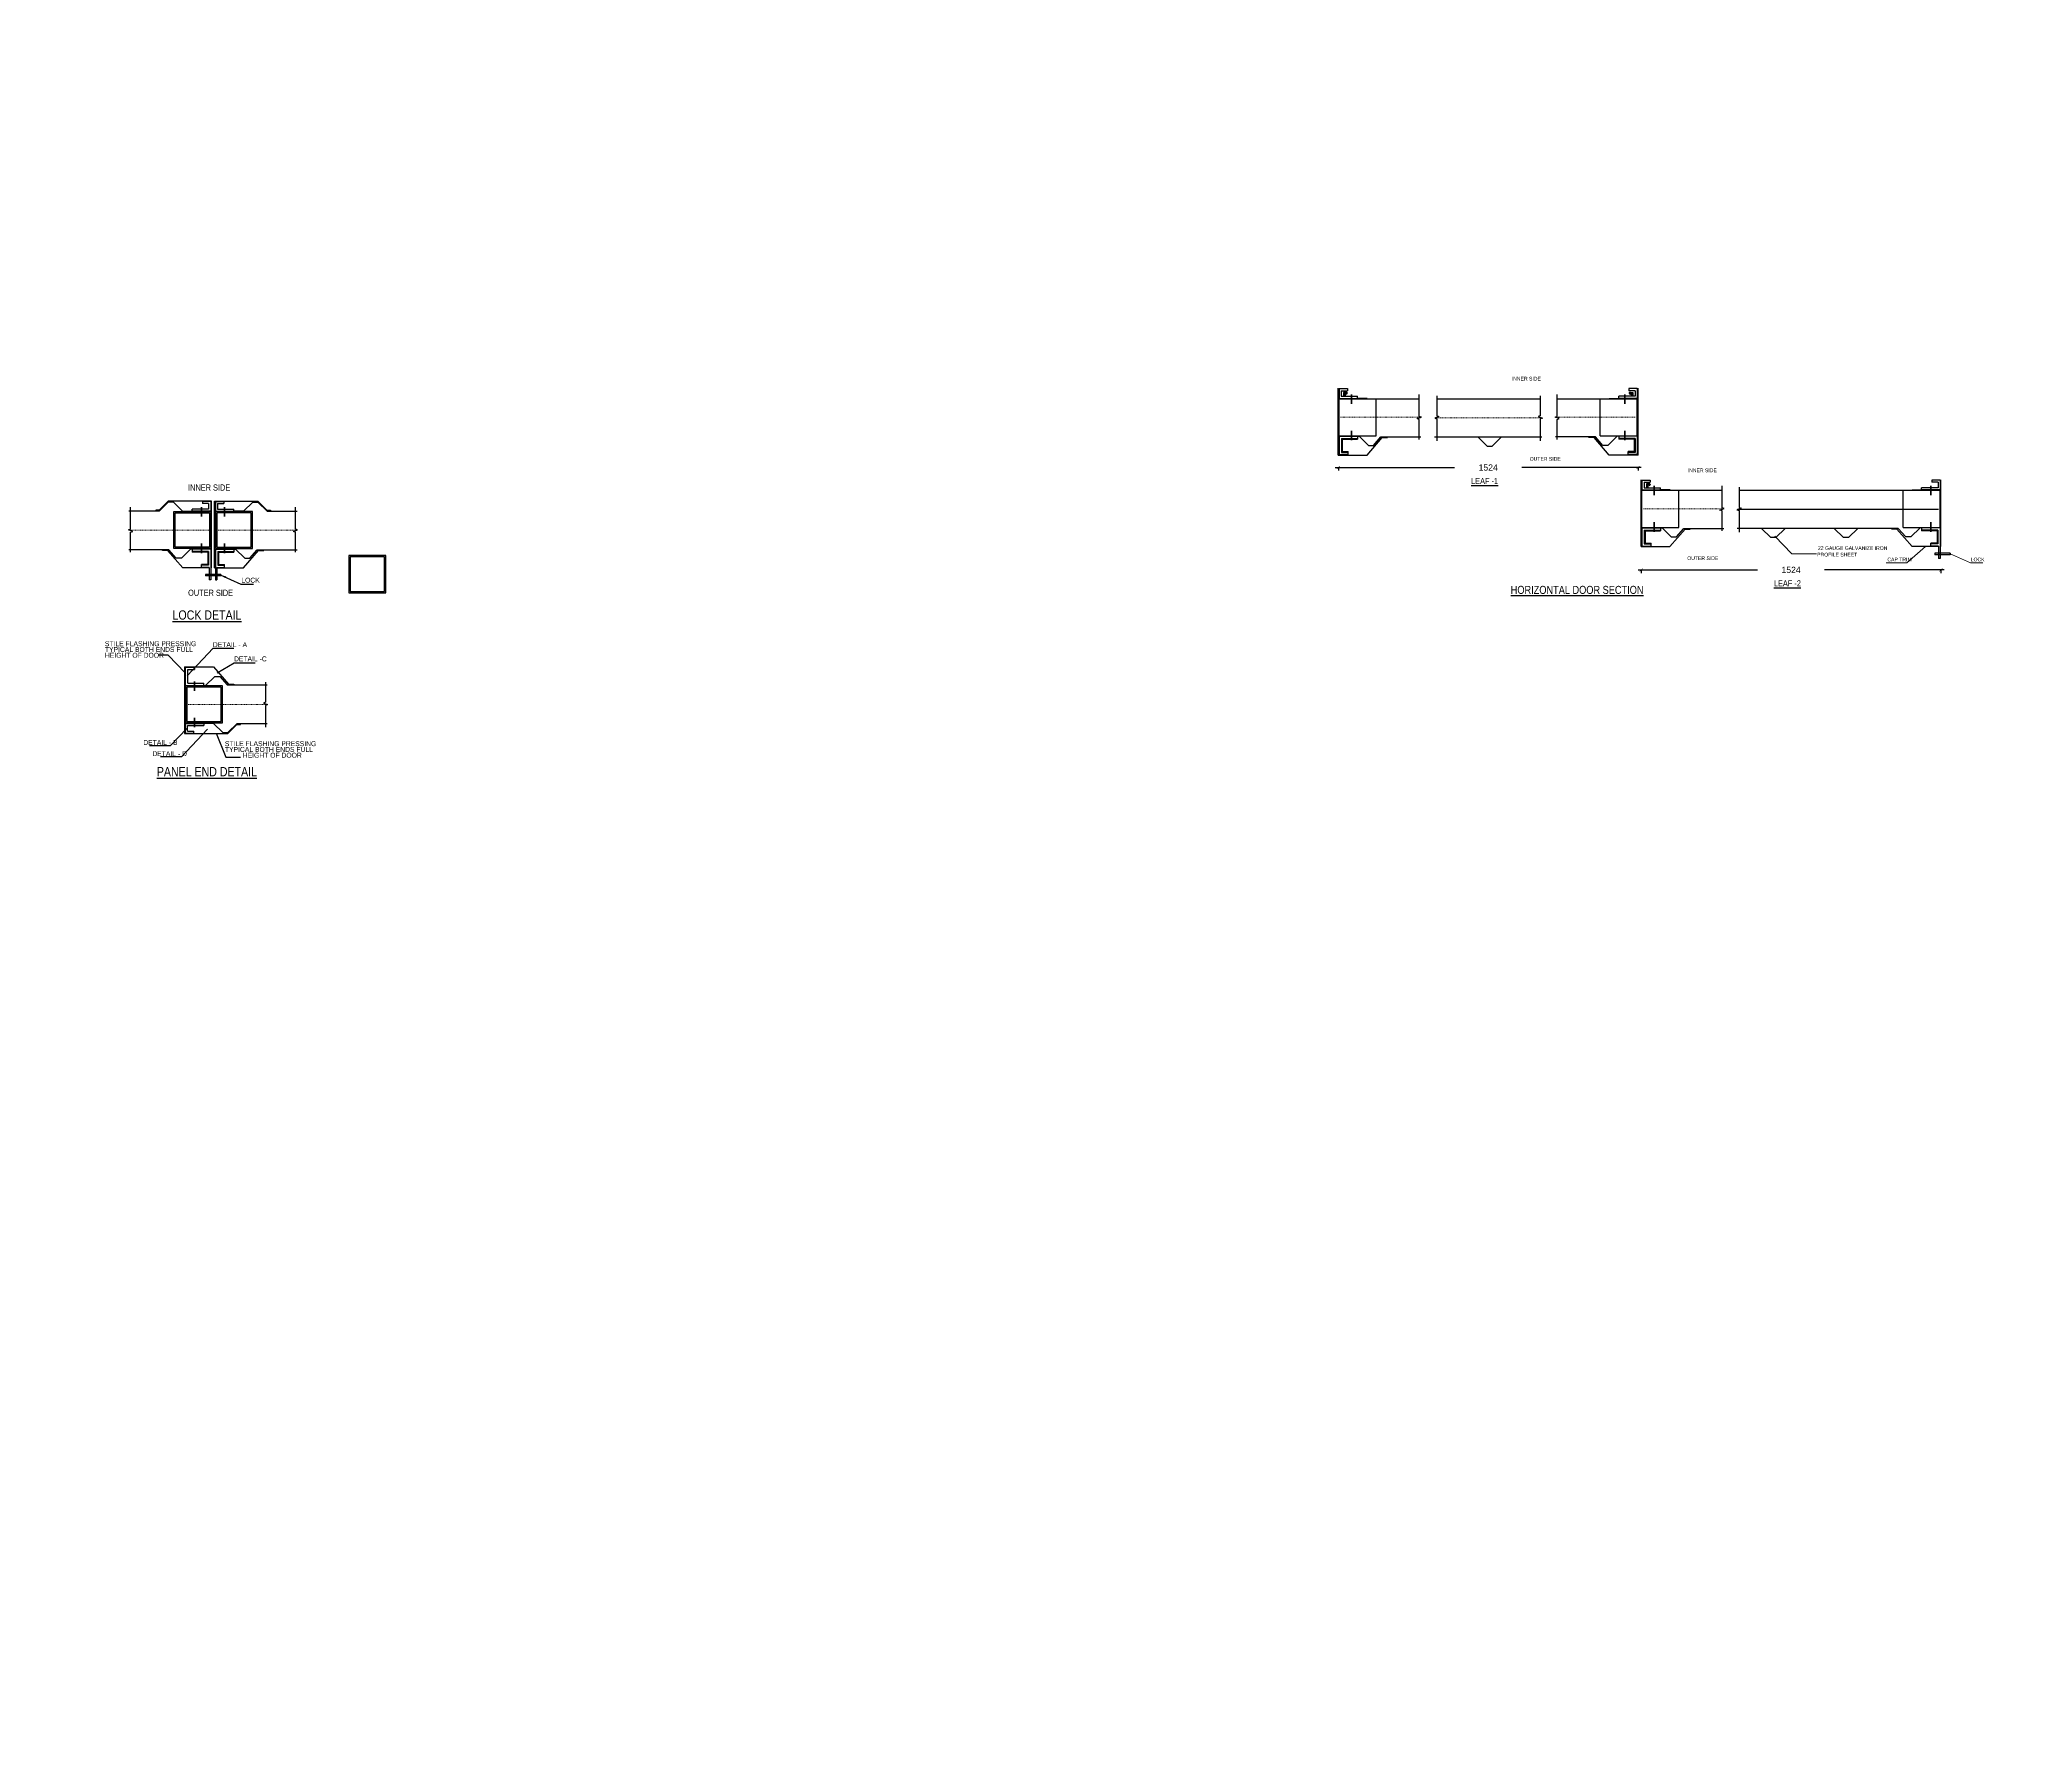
# Model space of a CAD drawing. Header units: millimetres. Extents: x 0 to 2669304, y -3314102 to 0.
# Drawn here: x 2423285.5 to 2423605.8, y -3104095.5 to -3103818.2 of the extents above; entities that cross this region are included whole.
import ezdxf
from ezdxf import colors
from ezdxf.entities.mleader import LeaderData, LeaderLine
from ezdxf.math import Vec2, Vec3

# ---------------------------------------------------------------- set-up
doc = ezdxf.new("R2010")
doc.units = ezdxf.units.MM
doc.header["$LTSCALE"] = 0.4
doc.header["$MEASUREMENT"] = 0
doc.header["$PDMODE"] = 34
doc.linetypes.add('ACAD_ISO03W100', pattern=[30, 12, -18])
for name, color, linetype in [('DIMENSION', 7, 'Continuous'), ('DOOR SHEET', 94, 'Continuous'), ('TAXT', 7, 'Continuous')]:
    doc.layers.add(name, color=color, linetype=linetype)
for name, color, linetype, lineweight in [('Layer1', 1, 'Continuous', 5), ('Layer5', 52, 'Continuous', 30), ('Layer6', 140, 'Continuous', 30), ('Text Small', 7, 'Continuous', 0)]:
    doc.layers.add(name, color=color, linetype=linetype, lineweight=lineweight)
doc.styles.add('LIGHT', font='arial.ttf')
doc.styles.get("Standard").update_dxf_attribs({"font": 'ARIALN.TTF'})
doc.styles.add('y', font='', dxfattribs={"height": 880})
doc.styles.get('y').set_extended_font_data('VNI-Helve-Condense')
doc.dimstyles.get("Standard").update_dxf_attribs({"dimtxt": 0.18, "dimasz": 500, "dimexe": 250, "dimexo": 250, "dimgap": 100, "dimtad": 1, "dimdec": 0, "dimzin": 0, "dimdsep": 46, "dimtxsty": 'y', "dimcen": 0.09, "dimadec": 0, "dimazin": 0, "dimtfac": 1, "dimtdec": 0, "dimtofl": 0, "dimtmove": 0, "dimatfit": 3, "dimfxl": 0, "dimtolj": 1, "dimtzin": 0, "dimarcsym": 0})
doc.dimstyles.new('STANDARD$0', dxfattribs={"dimscale": 0, "dimtxt": 9, "dimasz": 5, "dimexe": 3, "dimexo": 4, "dimgap": 4, "dimtad": 1, "dimdec": 3, "dimzin": 3, "dimdsep": 46, "dimlunit": 4, "dimtxsty": 'LIGHT', "dimblk1": 'ARCHTICK', "dimblk2": 'ARCHTICK', "dimsah": 1, "dimcen": 4, "dimdle": 2, "dimadec": 0, "dimazin": 0, "dimtfac": 0.66, "dimtdec": 3, "dimtofl": 0, "dimtmove": 1, "dimatfit": 3, "dimldrblk": 'ARCHTICK', "dimfxl": 0, "dimfrac": 1, "dimtolj": 1, "dimtzin": 13, "dimarcsym": 0})
doc.dimstyles.new('Standard-225', dxfattribs={"dimtxt": 300, "dimasz": 200, "dimexe": 125, "dimexo": 350, "dimgap": 150, "dimtad": 1, "dimdec": 0, "dimzin": 0, "dimdsep": 46, "dimtxsty": 'Standard', "dimcen": 0.09, "dimclrd": 256, "dimclrt": 256, "dimadec": 0, "dimazin": 0, "dimtfac": 1, "dimtdec": 0, "dimtmove": 1, "dimatfit": 3, "dimfxl": 0, "dimtolj": 1, "dimtzin": 0, "dimlwd": 9, "dimlwe": 9, "dimarcsym": 0})

# ---------------------------------------------------------------- blocks, each defined once
blk = doc.blocks.new('_ArchTick')
at = {"color": 0, "linetype": 'ByBlock', "const_width": 0.15}
blk.add_lwpolyline([(-0.5, -0.5), (0.5, 0.5)], dxfattribs=at)
blk = doc.blocks.new('*D929')
at = {"layer": 'Defpoints', "color": 0, "ltscale": 3}
for p in [(2423495.96, -3103884.53), (2423544.52, -3103884.54), (2423495.96, -3103887.54)]:
    blk.add_point(p, dxfattribs=at)
at = {"layer": 'DIMENSION', "color": 0, "lineweight": -2, "ltscale": 3}
for p, q in [((2423495.46, -3103887.54), (2423514.8, -3103887.54)), ((2423495.96, -3103887.53), (2423495.96, -3103888.04)), ((2423545.02, -3103887.54), (2423525.68, -3103887.54)), ((2423544.52, -3103887.54), (2423544.52, -3103888.04))]:
    blk.add_line(p, q, dxfattribs=at)
at = {"layer": 'DIMENSION', "color": 0, "lineweight": -2, "ltscale": 3, "xscale": 0.5, "yscale": 0.5, "zscale": 0.5, "rotation": 180}
blk.add_blockref('_ArchTick', (2423495.96, -3103887.54), dxfattribs=at)
at = {"layer": 'DIMENSION', "color": 0, "lineweight": -2, "ltscale": 3, "xscale": 0.5, "yscale": 0.5, "zscale": 0.5}
blk.add_blockref('_ArchTick', (2423544.52, -3103887.54), dxfattribs=at)
at = {"layer": 'DIMENSION', "color": 0, "ltscale": 3, "insert": (2423520.24, -3103887.54), "char_height": 1, "attachment_point": 5, "style": 'LIGHT'}
blk.add_mtext('\\A1;1524', dxfattribs=at)
blk = doc.blocks.new('*D930')
at = {"layer": 'Defpoints', "color": 0, "ltscale": 3}
for p in [(2423545.02, -3103901.11), (2423593.59, -3103901.12), (2423545.02, -3103904.12)]:
    blk.add_point(p, dxfattribs=at)
at = {"layer": 'DIMENSION', "color": 0, "lineweight": -2, "ltscale": 3}
for p, q in [((2423544.52, -3103904.12), (2423563.86, -3103904.12)), ((2423545.02, -3103904.11), (2423545.02, -3103904.62)), ((2423594.09, -3103904.12), (2423574.75, -3103904.12)), ((2423593.59, -3103904.12), (2423593.59, -3103904.62))]:
    blk.add_line(p, q, dxfattribs=at)
at = {"layer": 'DIMENSION', "color": 0, "lineweight": -2, "ltscale": 3, "xscale": 0.5, "yscale": 0.5, "zscale": 0.5, "rotation": 180}
blk.add_blockref('_ArchTick', (2423545.02, -3103904.12), dxfattribs=at)
at = {"layer": 'DIMENSION', "color": 0, "lineweight": -2, "ltscale": 3, "xscale": 0.5, "yscale": 0.5, "zscale": 0.5}
blk.add_blockref('_ArchTick', (2423593.59, -3103904.12), dxfattribs=at)
at = {"layer": 'DIMENSION', "color": 0, "ltscale": 3, "insert": (2423569.31, -3103904.12), "char_height": 1, "attachment_point": 5, "style": 'LIGHT'}
blk.add_mtext('\\A1;1524', dxfattribs=at)

msp = doc.modelspace()

# ---------------------------------------------------------------- hatches: boundary and pattern name
at = {"ltscale": 3}
for points in [[(2423496.8058, -3103875.3623), (2423497.2345, -3103875.3623), (2423497.2345, -3103875.3172), (2423497.2619, -3103875.3172, -0.41421356), (2423497.3869, -3103875.4422), (2423497.3869, -3103875.5, -0.41421356), (2423497.2619, -3103875.625), (2423497.2345, -3103875.625), (2423497.2345, -3103875.5799), (2423497.0558, -3103875.5799), (2423497.0558, -3103875.9981), (2423496.8058, -3103875.9981)], [(2423543.6735, -3103875.3623), (2423543.2447, -3103875.3623), (2423543.2447, -3103875.3172), (2423543.2174, -3103875.3172, 0.41421356), (2423543.0924, -3103875.4422), (2423543.0924, -3103875.5, 0.41421356), (2423543.2174, -3103875.625), (2423543.2447, -3103875.625), (2423543.2447, -3103875.5799), (2423543.4235, -3103875.5799), (2423543.4235, -3103875.9981), (2423543.6735, -3103875.9981)], [(2423545.873, -3103890.1831), (2423546.3017, -3103890.1831), (2423546.3017, -3103890.1379), (2423546.3291, -3103890.1379, -0.41421356), (2423546.4541, -3103890.2629), (2423546.4541, -3103890.3208, -0.41421356), (2423546.3291, -3103890.4458), (2423546.3017, -3103890.4458), (2423546.3017, -3103890.4006), (2423546.123, -3103890.4006), (2423546.123, -3103890.8188), (2423545.873, -3103890.8188)]]:
    msp.add_hatch(color=256, dxfattribs=at).paths.add_polyline_path(points)

# ---------------------------------------------------------------- linework, layer by layer
for p, q in [((2423496.8058, -3103875.3623), (2423496.8058, -3103875.9981)), ((2423497.2345, -3103875.3623), (2423496.8058, -3103875.3623)), ((2423497.0558, -3103875.5799), (2423497.0558, -3103875.9981)), ((2423497.2345, -3103875.5799), (2423497.0558, -3103875.5799)), ((2423497.2345, -3103875.3172), (2423497.2345, -3103875.3623)), ((2423497.2619, -3103875.3172), (2423497.2345, -3103875.3172)), ((2423497.2345, -3103875.5799), (2423497.2345, -3103875.625)), ((2423497.2619, -3103875.625), (2423497.2345, -3103875.625)), ((2423497.3869, -3103875.4422), (2423497.3869, -3103875.5)), ((2423543.0924, -3103875.4422), (2423543.0924, -3103875.5)), ((2423543.2174, -3103875.3172), (2423543.2447, -3103875.3172)), ((2423543.2174, -3103875.625), (2423543.2447, -3103875.625)), ((2423543.2447, -3103875.3172), (2423543.2447, -3103875.3623)), ((2423543.2447, -3103875.3623), (2423543.6735, -3103875.3623)), ((2423543.2447, -3103875.5799), (2423543.4235, -3103875.5799)), ((2423543.2447, -3103875.5799), (2423543.2447, -3103875.625)), ((2423543.4235, -3103875.5799), (2423543.4235, -3103875.9981)), ((2423543.6735, -3103875.3623), (2423543.6735, -3103875.9981)), ((2423496.5789, -3103882.9612), (2423499.0811, -3103882.9612)), ((2423496.5789, -3103882.9612), (2423496.5789, -3103884.9481)), ((2423499.0811, -3103882.8362), (2423499.0811, -3103882.9612)), ((2423541.3982, -3103882.8362), (2423541.3982, -3103882.9612)), ((2423543.9004, -3103882.9612), (2423541.3982, -3103882.9612)), ((2423543.9004, -3103882.9612), (2423543.9004, -3103884.9481)), ((2423496.5789, -3103884.9481), (2423497.5723, -3103884.9481)), ((2423497.5723, -3103885.0731), (2423497.5723, -3103884.9481)), ((2423543.9004, -3103884.9481), (2423542.907, -3103884.9481)), ((2423542.907, -3103885.0731), (2423542.907, -3103884.9481)), ((2423545.873, -3103890.1831), (2423545.873, -3103890.8188)), ((2423546.3017, -3103890.1831), (2423545.873, -3103890.1831)), ((2423546.123, -3103890.4006), (2423546.123, -3103890.8188)), ((2423546.3017, -3103890.4006), (2423546.123, -3103890.4006)), ((2423546.3017, -3103890.1379), (2423546.3017, -3103890.1831)), ((2423546.3291, -3103890.1379), (2423546.3017, -3103890.1379)), ((2423546.3017, -3103890.4006), (2423546.3017, -3103890.4458)), ((2423546.4541, -3103890.2629), (2423546.4541, -3103890.3208)), ((2423546.3291, -3103890.4458), (2423546.3017, -3103890.4458)), ((2423545.646, -3103897.7819), (2423548.1482, -3103897.7819)), ((2423545.646, -3103897.7819), (2423545.646, -3103899.7688)), ((2423545.646, -3103899.7688), (2423546.6395, -3103899.7688)), ((2423546.6395, -3103899.8938), (2423546.6395, -3103899.7688)), ((2423548.1482, -3103897.6569), (2423548.1482, -3103897.7819)), ((2423590.4654, -3103897.6569), (2423590.4654, -3103897.7819)), ((2423592.9676, -3103897.7819), (2423590.4654, -3103897.7819)), ((2423592.9676, -3103899.7688), (2423591.9741, -3103899.7688)), ((2423591.9741, -3103899.8938), (2423591.9741, -3103899.7688)), ((2423592.9676, -3103897.7819), (2423592.9676, -3103899.7688)), ((2423310.2776, -3103901.1074), (2423310.2776, -3103901.2324)), ((2423312.7798, -3103901.2324), (2423310.2776, -3103901.2324)), ((2423312.7798, -3103901.2324), (2423312.7798, -3103903.2193)), ((2423314.5254, -3103901.2324), (2423317.0276, -3103901.2324)), ((2423314.5254, -3103901.2324), (2423314.5254, -3103903.2193)), ((2423317.0276, -3103901.1074), (2423317.0276, -3103901.2324)), ((2423595.086, -3103901.4009), (2423592.5947, -3103901.4009)), ((2423592.5947, -3103901.4009), (2423592.5947, -3103901.6509)), ((2423595.086, -3103901.6509), (2423592.5947, -3103901.6509)), ((2423593.2154, -3103900.2666), (2423593.2154, -3103902.2852)), ((2423593.4654, -3103902.2852), (2423593.2154, -3103902.2852)), ((2423593.4654, -3103900.2666), (2423593.4654, -3103902.2852)), ((2423593.5904, -3103900.3291), (2423593.4654, -3103900.3291)), ((2423595.086, -3103901.4009), (2423595.086, -3103901.6509)), ((2423312.7798, -3103903.2193), (2423311.7864, -3103903.2193)), ((2423311.7864, -3103903.3443), (2423311.7864, -3103903.2193)), ((2423314.8982, -3103904.8514), (2423312.407, -3103904.8514)), ((2423312.407, -3103904.8514), (2423312.407, -3103905.1014)), ((2423314.8982, -3103905.1014), (2423312.407, -3103905.1014)), ((2423313.0276, -3103903.7171), (2423313.0276, -3103905.7357)), ((2423313.2776, -3103905.7357), (2423313.0276, -3103905.7357)), ((2423313.2776, -3103903.7171), (2423313.2776, -3103905.7357)), ((2423313.4026, -3103903.7796), (2423313.2776, -3103903.7796)), ((2423313.9026, -3103903.7796), (2423314.0276, -3103903.7796)), ((2423314.0276, -3103903.7171), (2423314.0276, -3103905.7357)), ((2423314.0276, -3103905.7357), (2423314.2776, -3103905.7357)), ((2423314.2776, -3103903.7171), (2423314.2776, -3103905.7357)), ((2423314.5254, -3103903.2193), (2423315.5189, -3103903.2193)), ((2423314.8982, -3103904.8514), (2423314.8982, -3103905.1014)), ((2423315.5189, -3103903.3443), (2423315.5189, -3103903.2193))]:
    msp.add_line(p, q, dxfattribs=at)
at = {"lineweight": 40, "ltscale": 3}
for p, q in [((2423498.0811, -3103875.6938), (2423498.0811, -3103877.2133)), ((2423542.3982, -3103875.6938), (2423542.3982, -3103877.2133)), ((2423498.0811, -3103883.108), (2423498.0811, -3103881.5885)), ((2423542.3982, -3103883.108), (2423542.3982, -3103881.5885)), ((2423547.1482, -3103890.5145), (2423547.1482, -3103892.0341)), ((2423591.9654, -3103890.5145), (2423591.9654, -3103892.0341)), ((2423311.7776, -3103893.965), (2423311.7776, -3103895.4845)), ((2423315.5276, -3103893.965), (2423315.5276, -3103895.4845)), ((2423547.1482, -3103897.9288), (2423547.1482, -3103896.4092)), ((2423591.9654, -3103897.9288), (2423591.9654, -3103896.4092)), ((2423311.7776, -3103901.3792), (2423311.7776, -3103899.8597)), ((2423315.5276, -3103901.3792), (2423315.5276, -3103899.8597)), ((2423310.6701, -3103922.1998), (2423310.6701, -3103923.7193)), ((2423310.6701, -3103929.614), (2423310.6701, -3103928.0945))]:
    msp.add_line(p, q, dxfattribs=at)
at = {"linetype": 'ACAD_ISO03W100', "lineweight": 0, "ltscale": 0.005}
for p, q in [((2423496.3311, -3103879.4009), (2423509.316, -3103879.4009)), ((2423511.6594, -3103879.5038), (2423528.9211, -3103879.5038)), ((2423531.1633, -3103879.4009), (2423544.1482, -3103879.4009)), ((2423545.3982, -3103894.2216), (2423558.3831, -3103894.2216))]:
    msp.add_line(p, q, dxfattribs=at)
at = {"linetype": 'ACAD_ISO03W100', "lineweight": 0, "ltscale": 0.008}
for p, q in [((2423300.0427, -3103897.6721), (2423313.0276, -3103897.6721)), ((2423314.2776, -3103897.6721), (2423327.2625, -3103897.6721)), ((2423309.4201, -3103925.9069), (2423322.4051, -3103925.9069))]:
    msp.add_line(p, q, dxfattribs=at)
at = {"ltscale": 3}
for centre, start, end in [((2423497.2619, -3103875.4422), 0, 90), ((2423497.2619, -3103875.5), 270, 0), ((2423543.2174, -3103875.4422), 90, 180), ((2423543.2174, -3103875.5), 180, 270), ((2423546.3291, -3103890.2629), 0, 90), ((2423546.3291, -3103890.3208), 270, 0)]:
    msp.add_arc(centre, 0.125, start, end, dxfattribs=at)
at = {"layer": 'DOOR SHEET', "ltscale": 3}
for p, q in [((2423495.9561, -3103885.5084), (2423495.9561, -3103874.6877)), ((2423500.6458, -3103876.3384), (2423499.0811, -3103876.3384)), ((2423539.8335, -3103876.3384), (2423541.3982, -3103876.3384)), ((2423544.5232, -3103885.5084), (2423544.5232, -3103874.6877)), ((2423499.0811, -3103882.4634), (2423499.3481, -3103882.4634)), ((2423500.8361, -3103883.9434), (2423499.3481, -3103882.4634)), ((2423500.8361, -3103883.9434), (2423501.6584, -3103883.9434)), ((2423501.6584, -3103883.9434), (2423502.862, -3103882.5663)), ((2423502.862, -3103882.5663), (2423509.3463, -3103882.5663)), ((2423511.5278, -3103882.5663), (2423528.9514, -3103882.5663)), ((2423520.0653, -3103884.0463), (2423518.5773, -3103882.5663)), ((2423520.8875, -3103884.0463), (2423522.3755, -3103882.5663)), ((2423537.6173, -3103882.5663), (2423531.1329, -3103882.5663)), ((2423538.8209, -3103883.9434), (2423537.6173, -3103882.5663)), ((2423539.6432, -3103883.9434), (2423538.8209, -3103883.9434)), ((2423539.6432, -3103883.9434), (2423541.1311, -3103882.4634)), ((2423541.3982, -3103882.4634), (2423541.1311, -3103882.4634)), ((2423520.0653, -3103884.0463), (2423520.8875, -3103884.0463)), ((2423545.0232, -3103900.3291), (2423545.0232, -3103889.5084)), ((2423593.5904, -3103900.3291), (2423593.5904, -3103889.5084)), ((2423306.4026, -3103893.1297), (2423304.9146, -3103894.6096)), ((2423307.2249, -3103893.1297), (2423306.4026, -3103893.1297)), ((2423307.2249, -3103893.1297), (2423308.7129, -3103894.6096)), ((2423313.4026, -3103903.7796), (2423313.4026, -3103892.9589)), ((2423313.9026, -3103903.7796), (2423313.9026, -3103892.9589)), ((2423320.0803, -3103893.1297), (2423318.5924, -3103894.6096)), ((2423320.0803, -3103893.1297), (2423320.9026, -3103893.1297)), ((2423320.9026, -3103893.1297), (2423322.3906, -3103894.6096)), ((2423549.713, -3103891.1591), (2423548.1482, -3103891.1591)), ((2423588.9006, -3103891.1591), (2423590.4654, -3103891.1591)), ((2423304.9146, -3103894.6096), (2423300.0123, -3103894.6096)), ((2423308.7129, -3103894.6096), (2423310.2776, -3103894.6096)), ((2423318.5924, -3103894.6096), (2423317.0276, -3103894.6096)), ((2423322.3906, -3103894.6096), (2423327.2929, -3103894.6096)), ((2423593.2154, -3103894.3246), (2423560.6253, -3103894.3246)), ((2423548.1482, -3103897.2841), (2423548.4153, -3103897.2841)), ((2423549.9033, -3103898.7641), (2423548.4153, -3103897.2841)), ((2423549.9033, -3103898.7641), (2423550.7255, -3103898.7641)), ((2423550.7255, -3103898.7641), (2423551.9291, -3103897.3871)), ((2423551.9291, -3103897.3871), (2423558.4135, -3103897.3871)), ((2423586.6844, -3103897.3871), (2423560.595, -3103897.3871)), ((2423566.0181, -3103898.867), (2423564.5302, -3103897.3871)), ((2423566.8404, -3103898.867), (2423566.0181, -3103898.867)), ((2423566.8404, -3103898.867), (2423568.3284, -3103897.3871)), ((2423577.7895, -3103898.867), (2423576.3015, -3103897.3871)), ((2423578.6117, -3103898.867), (2423577.7895, -3103898.867)), ((2423578.6117, -3103898.867), (2423580.0997, -3103897.3871)), ((2423587.888, -3103898.7641), (2423586.6844, -3103897.3871)), ((2423588.7103, -3103898.7641), (2423587.888, -3103898.7641)), ((2423588.7103, -3103898.7641), (2423590.1983, -3103897.2841)), ((2423590.4654, -3103897.2841), (2423590.1983, -3103897.2841)), ((2423306.4967, -3103900.8375), (2423300.0123, -3103900.8375)), ((2423307.7003, -3103902.2146), (2423306.4967, -3103900.8375)), ((2423308.5226, -3103902.2146), (2423307.7003, -3103902.2146)), ((2423308.5226, -3103902.2146), (2423310.0105, -3103900.7346)), ((2423310.2776, -3103900.7346), (2423310.0105, -3103900.7346)), ((2423317.0276, -3103900.7346), (2423317.2947, -3103900.7346)), ((2423318.7827, -3103902.2146), (2423317.2947, -3103900.7346)), ((2423318.7827, -3103902.2146), (2423319.6049, -3103902.2146)), ((2423319.6049, -3103902.2146), (2423320.8085, -3103900.8375)), ((2423320.8085, -3103900.8375), (2423327.2929, -3103900.8375)), ((2423309.0451, -3103919.7994), (2423309.0451, -3103930.6202)), ((2423313.9252, -3103921.3645), (2423312.4372, -3103922.8444)), ((2423313.9252, -3103921.3645), (2423314.7475, -3103921.3645)), ((2423314.7475, -3103921.3645), (2423315.9511, -3103922.7415)), ((2423312.1701, -3103922.8444), (2423312.4372, -3103922.8444)), ((2423315.9511, -3103922.7415), (2423322.4354, -3103922.7415)), ((2423313.7349, -3103928.9694), (2423312.1701, -3103928.9694)), ((2423315.2229, -3103930.4494), (2423313.7349, -3103928.9694)), ((2423315.2229, -3103930.4494), (2423316.0451, -3103930.4494)), ((2423316.0451, -3103930.4494), (2423317.5331, -3103928.9694)), ((2423317.5331, -3103928.9694), (2423322.4354, -3103928.9694))]:
    msp.add_line(p, q, dxfattribs=at)
at = {"layer": 'Layer1', "lineweight": 30, "ltscale": 3}
for p, q in [((2423496.0811, -3103882.4009), (2423496.0811, -3103876.4009)), ((2423496.0811, -3103876.4009), (2423502.0811, -3103876.4009)), ((2423502.0811, -3103882.4009), (2423502.0811, -3103876.4009)), ((2423502.0811, -3103876.4009), (2423509.065, -3103876.4009)), ((2423511.9104, -3103876.4009), (2423528.6701, -3103876.4009)), ((2423531.4143, -3103876.4009), (2423538.3982, -3103876.4009)), ((2423538.3982, -3103882.4009), (2423538.3982, -3103876.4009)), ((2423538.3982, -3103876.4009), (2423544.3982, -3103876.4009)), ((2423544.3982, -3103882.4009), (2423544.3982, -3103876.4009)), ((2423544.3982, -3103882.4009), (2423544.3982, -3103876.4009)), ((2423496.0811, -3103882.4009), (2423502.0811, -3103882.4009)), ((2423538.3982, -3103882.4009), (2423544.3982, -3103882.4009)), ((2423545.1482, -3103897.2216), (2423545.1482, -3103891.2216)), ((2423545.1482, -3103891.2216), (2423551.1482, -3103891.2216)), ((2423551.1482, -3103897.2216), (2423551.1482, -3103891.2216)), ((2423551.1482, -3103891.2216), (2423558.1321, -3103891.2216)), ((2423560.8763, -3103891.2216), (2423587.4654, -3103891.2216)), ((2423587.4654, -3103897.2216), (2423587.4654, -3103891.2216)), ((2423587.4654, -3103891.2216), (2423593.4654, -3103891.2216)), ((2423593.4654, -3103897.2216), (2423593.4654, -3103891.2216)), ((2423593.4654, -3103897.2216), (2423593.4654, -3103891.2216)), ((2423545.1482, -3103897.2216), (2423551.1482, -3103897.2216)), ((2423587.4654, -3103897.2216), (2423593.4654, -3103897.2216)), ((2423309.1701, -3103922.9069), (2423309.1701, -3103928.9069))]:
    msp.add_line(p, q, dxfattribs=at)
for points in [[(2423307.2776, -3103894.6721), (2423313.2776, -3103894.6721), (2423313.2776, -3103900.6721), (2423307.2776, -3103900.6721)], [(2423307.4937, -3103894.8882), (2423313.0615, -3103894.8882), (2423313.0615, -3103900.456), (2423307.4937, -3103900.456)], [(2423320.0276, -3103894.6721), (2423314.0276, -3103894.6721), (2423314.0276, -3103900.6721), (2423320.0276, -3103900.6721)], [(2423319.8115, -3103894.8882), (2423314.2437, -3103894.8882), (2423314.2437, -3103900.456), (2423319.8115, -3103900.456)], [(2423341.6559, -3103901.8057), (2423335.6559, -3103901.8057), (2423335.6559, -3103907.8057), (2423341.6559, -3103907.8057)], [(2423341.4398, -3103902.0218), (2423335.872, -3103902.0218), (2423335.872, -3103907.5896), (2423341.4398, -3103907.5896)], [(2423315.1701, -3103922.9069), (2423309.1701, -3103922.9069), (2423309.1701, -3103928.9069), (2423315.1701, -3103928.9069)], [(2423314.9541, -3103923.123), (2423309.3862, -3103923.123), (2423309.3862, -3103928.6908), (2423314.9541, -3103928.6908)]]:
    msp.add_lwpolyline(points, close=True, dxfattribs=at)
at = {"layer": 'Layer5', "ltscale": 3}
for p, q in [((2423496.0811, -3103874.7502), (2423497.4332, -3103874.7502)), ((2423496.0811, -3103874.7502), (2423496.0811, -3103876.3384)), ((2423496.0811, -3103876.3384), (2423499.0811, -3103876.3384)), ((2423496.4214, -3103875.0905), (2423497.4332, -3103875.0905)), ((2423496.4214, -3103875.0905), (2423496.4214, -3103875.9981)), ((2423496.4214, -3103875.9981), (2423499.0811, -3103875.9981)), ((2423497.4332, -3103874.7502), (2423497.4332, -3103875.0905)), ((2423499.0811, -3103876.3384), (2423499.0811, -3103875.9981)), ((2423544.0579, -3103875.9981), (2423541.3982, -3103875.9981)), ((2423541.3982, -3103876.3384), (2423541.3982, -3103875.9981)), ((2423544.3982, -3103876.3384), (2423541.3982, -3103876.3384)), ((2423544.3982, -3103874.7502), (2423543.0461, -3103874.7502)), ((2423543.0461, -3103874.7502), (2423543.0461, -3103875.0905)), ((2423544.0579, -3103875.0905), (2423543.0461, -3103875.0905)), ((2423544.0579, -3103875.0905), (2423544.0579, -3103875.9981)), ((2423544.3982, -3103874.7502), (2423544.3982, -3103876.3384)), ((2423496.0811, -3103882.4634), (2423499.0811, -3103882.4634)), ((2423496.0811, -3103882.4634), (2423496.0811, -3103885.4459)), ((2423496.4539, -3103882.8362), (2423499.0811, -3103882.8362)), ((2423496.4539, -3103882.8362), (2423496.4539, -3103885.0731)), ((2423499.0811, -3103882.4634), (2423499.0811, -3103882.8362)), ((2423544.3982, -3103882.4634), (2423541.3982, -3103882.4634)), ((2423541.3982, -3103882.4634), (2423541.3982, -3103882.8362)), ((2423544.0254, -3103882.8362), (2423541.3982, -3103882.8362)), ((2423544.0254, -3103882.8362), (2423544.0254, -3103885.0731)), ((2423544.3982, -3103882.4634), (2423544.3982, -3103885.4459)), ((2423496.0811, -3103885.4459), (2423497.5723, -3103885.4459)), ((2423496.4539, -3103885.0731), (2423497.5723, -3103885.0731)), ((2423497.5723, -3103885.4459), (2423497.5723, -3103885.0731)), ((2423544.0254, -3103885.0731), (2423542.907, -3103885.0731)), ((2423542.907, -3103885.4459), (2423542.907, -3103885.0731)), ((2423544.3982, -3103885.4459), (2423542.907, -3103885.4459)), ((2423545.1482, -3103889.5709), (2423546.5003, -3103889.5709)), ((2423545.1482, -3103889.5709), (2423545.1482, -3103891.1591)), ((2423545.4885, -3103889.9112), (2423546.5003, -3103889.9112)), ((2423545.4885, -3103889.9112), (2423545.4885, -3103890.8188)), ((2423546.5003, -3103889.5709), (2423546.5003, -3103889.9112)), ((2423593.4654, -3103889.5709), (2423592.1132, -3103889.5709)), ((2423592.1132, -3103889.5709), (2423592.1132, -3103889.9112)), ((2423593.125, -3103889.9112), (2423592.1132, -3103889.9112)), ((2423593.125, -3103889.9112), (2423593.125, -3103890.8188)), ((2423593.4654, -3103889.5709), (2423593.4654, -3103891.1591)), ((2423313.2776, -3103893.0214), (2423311.9255, -3103893.0214)), ((2423311.9255, -3103893.0214), (2423311.9255, -3103893.3617)), ((2423312.9373, -3103893.3617), (2423311.9255, -3103893.3617)), ((2423312.9373, -3103893.3617), (2423312.9373, -3103894.2693)), ((2423313.2776, -3103893.0214), (2423313.2776, -3103894.6096)), ((2423314.0276, -3103893.0214), (2423315.3797, -3103893.0214)), ((2423314.0276, -3103893.0214), (2423314.0276, -3103894.6096)), ((2423314.3679, -3103893.3617), (2423315.3797, -3103893.3617)), ((2423314.3679, -3103893.3617), (2423314.3679, -3103894.2693)), ((2423315.3797, -3103893.0214), (2423315.3797, -3103893.3617)), ((2423545.1482, -3103891.1591), (2423548.1482, -3103891.1591)), ((2423545.4885, -3103890.8188), (2423548.1482, -3103890.8188)), ((2423548.1482, -3103891.1591), (2423548.1482, -3103890.8188)), ((2423593.125, -3103890.8188), (2423590.4654, -3103890.8188)), ((2423590.4654, -3103891.1591), (2423590.4654, -3103890.8188)), ((2423593.4654, -3103891.1591), (2423590.4654, -3103891.1591)), ((2423312.9373, -3103894.2693), (2423310.2776, -3103894.2693)), ((2423310.2776, -3103894.6096), (2423310.2776, -3103894.2693)), ((2423313.2776, -3103894.6096), (2423310.2776, -3103894.6096)), ((2423314.0276, -3103894.6096), (2423317.0276, -3103894.6096)), ((2423314.3679, -3103894.2693), (2423317.0276, -3103894.2693)), ((2423317.0276, -3103894.6096), (2423317.0276, -3103894.2693)), ((2423545.1482, -3103897.2841), (2423548.1482, -3103897.2841)), ((2423545.1482, -3103897.2841), (2423545.1482, -3103900.2666)), ((2423545.521, -3103897.6569), (2423548.1482, -3103897.6569)), ((2423545.521, -3103897.6569), (2423545.521, -3103899.8938)), ((2423545.521, -3103899.8938), (2423546.6395, -3103899.8938)), ((2423546.6395, -3103900.2666), (2423546.6395, -3103899.8938)), ((2423548.1482, -3103897.2841), (2423548.1482, -3103897.6569)), ((2423593.4654, -3103897.2841), (2423590.4654, -3103897.2841)), ((2423590.4654, -3103897.2841), (2423590.4654, -3103897.6569)), ((2423593.0926, -3103897.6569), (2423590.4654, -3103897.6569)), ((2423593.0926, -3103899.8938), (2423591.9741, -3103899.8938)), ((2423591.9741, -3103900.2666), (2423591.9741, -3103899.8938)), ((2423593.0926, -3103897.6569), (2423593.0926, -3103899.8938)), ((2423593.4654, -3103897.2841), (2423593.4654, -3103900.2666)), ((2423313.2776, -3103900.7346), (2423310.2776, -3103900.7346)), ((2423310.2776, -3103900.7346), (2423310.2776, -3103901.1074)), ((2423312.9048, -3103901.1074), (2423310.2776, -3103901.1074)), ((2423312.9048, -3103901.1074), (2423312.9048, -3103903.3443)), ((2423313.2776, -3103900.7346), (2423313.2776, -3103903.7171)), ((2423314.0276, -3103900.7346), (2423317.0276, -3103900.7346)), ((2423314.0276, -3103900.7346), (2423314.0276, -3103903.7171)), ((2423314.4004, -3103901.1074), (2423317.0276, -3103901.1074)), ((2423314.4004, -3103901.1074), (2423314.4004, -3103903.3443)), ((2423317.0276, -3103900.7346), (2423317.0276, -3103901.1074)), ((2423545.1482, -3103900.2666), (2423546.6395, -3103900.2666)), ((2423593.2154, -3103900.2666), (2423591.9741, -3103900.2666)), ((2423312.9048, -3103903.3443), (2423311.7864, -3103903.3443)), ((2423311.7864, -3103903.7171), (2423311.7864, -3103903.3443)), ((2423313.0276, -3103903.7171), (2423311.7864, -3103903.7171)), ((2423314.2776, -3103903.7171), (2423315.5189, -3103903.7171)), ((2423314.4004, -3103903.3443), (2423315.5189, -3103903.3443)), ((2423315.5189, -3103903.7171), (2423315.5189, -3103903.3443)), ((2423309.1701, -3103922.8444), (2423309.1701, -3103919.8619)), ((2423309.1701, -3103919.8619), (2423310.6614, -3103919.8619)), ((2423309.543, -3103922.4716), (2423309.543, -3103920.2347)), ((2423309.543, -3103920.2347), (2423310.6614, -3103920.2347)), ((2423310.6614, -3103919.8619), (2423310.6614, -3103920.2347)), ((2423309.1701, -3103922.8444), (2423312.1701, -3103922.8444)), ((2423309.543, -3103922.4716), (2423312.1701, -3103922.4716)), ((2423312.1701, -3103922.8444), (2423312.1701, -3103922.4716)), ((2423309.1701, -3103930.5577), (2423309.1701, -3103928.9694)), ((2423309.1701, -3103928.9694), (2423312.1701, -3103928.9694)), ((2423309.1701, -3103930.5577), (2423310.5223, -3103930.5577)), ((2423309.5105, -3103930.2173), (2423309.5105, -3103929.3098)), ((2423309.5105, -3103929.3098), (2423312.1701, -3103929.3098)), ((2423309.5105, -3103930.2173), (2423310.5223, -3103930.2173)), ((2423310.5223, -3103930.5577), (2423310.5223, -3103930.2173)), ((2423312.1701, -3103928.9694), (2423312.1701, -3103929.3098))]:
    msp.add_line(p, q, dxfattribs=at)
at = {"layer": 'Layer6', "ltscale": 3}
for p, q in [((2423500.6225, -3103885.5084), (2423503.0848, -3103882.6913)), ((2423503.0848, -3103882.6913), (2423503.9171, -3103882.6913)), ((2423503.9171, -3103882.6913), (2423503.9171, -3103882.5663)), ((2423536.5622, -3103882.6913), (2423536.5622, -3103882.5663)), ((2423537.3945, -3103882.6913), (2423536.5622, -3103882.6913)), ((2423539.8568, -3103885.5084), (2423537.3945, -3103882.6913)), ((2423495.9561, -3103885.5084), (2423500.6225, -3103885.5084)), ((2423544.5232, -3103885.5084), (2423539.8568, -3103885.5084)), ((2423306.4026, -3103892.9589), (2423304.9239, -3103894.4296)), ((2423313.4026, -3103892.9589), (2423306.4026, -3103892.9589)), ((2423313.9026, -3103892.9589), (2423320.9026, -3103892.9589)), ((2423320.9026, -3103892.9589), (2423322.3813, -3103894.4296)), ((2423304.9239, -3103894.4296), (2423304.3659, -3103894.4296)), ((2423304.3659, -3103894.4296), (2423304.3659, -3103894.6096)), ((2423322.3813, -3103894.4296), (2423322.9393, -3103894.4296)), ((2423322.9393, -3103894.4296), (2423322.9393, -3103894.6096)), ((2423549.6897, -3103900.3291), (2423552.1519, -3103897.5121)), ((2423552.1519, -3103897.5121), (2423552.9842, -3103897.5121)), ((2423552.9842, -3103897.5121), (2423552.9842, -3103897.3871)), ((2423585.6293, -3103897.5121), (2423585.6293, -3103897.3871)), ((2423586.4617, -3103897.5121), (2423585.6293, -3103897.5121)), ((2423588.9239, -3103900.3291), (2423586.4617, -3103897.5121)), ((2423305.4416, -3103900.9625), (2423305.4416, -3103900.8375)), ((2423306.2739, -3103900.9625), (2423305.4416, -3103900.9625)), ((2423308.7362, -3103903.7796), (2423306.2739, -3103900.9625)), ((2423318.5691, -3103903.7796), (2423321.0313, -3103900.9625)), ((2423321.0313, -3103900.9625), (2423321.8636, -3103900.9625)), ((2423321.8636, -3103900.9625), (2423321.8636, -3103900.8375)), ((2423545.0232, -3103900.3291), (2423549.6897, -3103900.3291)), ((2423593.2154, -3103900.3291), (2423588.9239, -3103900.3291)), ((2423313.0276, -3103903.7796), (2423308.7362, -3103903.7796)), ((2423314.2776, -3103903.7796), (2423318.5691, -3103903.7796)), ((2423309.0451, -3103919.7994), (2423313.7033, -3103919.7994)), ((2423313.7033, -3103919.7899), (2423316.1738, -3103922.6165)), ((2423316.1738, -3103922.6165), (2423317.0062, -3103922.6165)), ((2423317.0062, -3103922.6165), (2423317.0062, -3103922.7415)), ((2423309.0451, -3103930.6202), (2423316.0451, -3103930.6202)), ((2423316.0451, -3103930.6202), (2423317.5238, -3103929.1494)), ((2423317.5238, -3103929.1494), (2423318.0818, -3103929.1494)), ((2423318.0818, -3103929.1494), (2423318.0818, -3103928.9694))]:
    msp.add_line(p, q, dxfattribs=at)
at = {"layer": 'TAXT', "linetype": 'Continuous', "ltscale": 3}
for points in [[(2423509.065, -3103882.9904), (2423509.065, -3103879.7423), (2423508.7216, -3103879.6173), (2423509.4084, -3103879.3673), (2423509.065, -3103879.2423), (2423509.065, -3103875.7017)], [(2423511.9104, -3103875.9144), (2423511.9104, -3103879.1625), (2423512.2538, -3103879.2875), (2423511.567, -3103879.5375), (2423511.9104, -3103879.6625), (2423511.9104, -3103883.203)], [(2423528.6701, -3103875.9144), (2423528.6701, -3103879.1625), (2423528.3267, -3103879.2875), (2423529.0135, -3103879.5375), (2423528.6701, -3103879.6625), (2423528.6701, -3103883.203)], [(2423531.4143, -3103882.9904), (2423531.4143, -3103879.7423), (2423531.7577, -3103879.6173), (2423531.0709, -3103879.3673), (2423531.4143, -3103879.2423), (2423531.4143, -3103875.7017)], [(2423558.1321, -3103897.8111), (2423558.1321, -3103894.563), (2423557.7887, -3103894.438), (2423558.4756, -3103894.188), (2423558.1321, -3103894.063), (2423558.1321, -3103890.5224)], [(2423560.8763, -3103890.7351), (2423560.8763, -3103893.9832), (2423561.2198, -3103894.1082), (2423560.5329, -3103894.3582), (2423560.8763, -3103894.4832), (2423560.8763, -3103898.0238)], [(2423300.2937, -3103901.2616), (2423300.2937, -3103898.0135), (2423300.6371, -3103897.8885), (2423299.9503, -3103897.6385), (2423300.2937, -3103897.5135), (2423300.2937, -3103893.9729)], [(2423327.0115, -3103901.2616), (2423327.0115, -3103898.0135), (2423326.6681, -3103897.8885), (2423327.355, -3103897.6385), (2423327.0115, -3103897.5135), (2423327.0115, -3103893.9729)], [(2423322.1541, -3103922.3175), (2423322.1541, -3103925.5656), (2423321.8106, -3103925.6906), (2423322.4975, -3103925.9406), (2423322.1541, -3103926.0656), (2423322.1541, -3103929.6061)]]:
    msp.add_lwpolyline(points, dxfattribs=at)

# ---------------------------------------------------------------- texts
at = {"layer": 'TAXT', "ltscale": 3}
for s, height, p in [('INNER SIDE', 0.6, (2423524.0685, -3103873.4377)), ('OUTER SIDE', 0.6, (2423526.9642, -3103886.4394)), ('INNER SIDE', 1, (2423309.6085, -3103891.2727)), ('%%ULEAF -1', 1, (2423517.4636, -3103890.2201)), ('INNER SIDE', 0.6, (2423552.5729, -3103888.2883)), ('OUTER SIDE', 0.6, (2423552.495, -3103902.522)), ('PROFILE SHEET', 0.6, (2423573.5401, -3103901.9398)), ('22 GAUGE GALVANIZE IRON', 0.6, (2423573.6604, -3103900.8787)), ('CAP TRIM', 0.6, (2423584.9141, -3103902.7257)), ('LOCK', 0.6, (2423598.4152, -3103902.7257)), ('LOCK', 0.8, (2423318.2275, -3103906.1762)), ('%%ULEAF -2', 1, (2423566.5308, -3103906.7964)), ('OUTER SIDE', 1, (2423309.6085, -3103908.3211)), ('%%UHORIZONTAL DOOR SECTION', 1.3, (2423523.8891, -3103908.0054)), ('%%ULOCK DETAIL', 1.5, (2423307.0851, -3103912.1692)), ('STILE FLASHING PRESSING', 0.8, (2423296.1293, -3103916.4715)), ('DETAIL - A', 0.8, (2423313.6174, -3103916.6232)), ('TYPICAL BOTH ENDS FULL', 0.8, (2423296.1293, -3103917.407)), ('HEIGHT OF DOOR', 0.8, (2423296.1293, -3103918.3436)), ('DETAIL -C', 0.8, (2423317.0482, -3103918.9253)), ('DETAIL - B', 0.8, (2423302.3483, -3103932.4722)), ('STILE FLASHING PRESSING', 0.8, (2423315.5724, -3103932.6634)), ('DETAIL - D', 0.8, (2423303.8148, -3103934.2829)), ('TYPICAL BOTH ENDS FULL', 0.8, (2423315.5724, -3103933.5988)), ('HEIGHT OF DOOR', 0.8, (2423318.4625, -3103934.5354)), ('%%UPANEL END DETAIL', 1.5, (2423304.5393, -3103937.5515))]:
    msp.add_text(s, height=height, dxfattribs=at).set_placement(p)

# ---------------------------------------------------------------- dimensions: what is measured, and where the dimension line sits
at = {"layer": 'DIMENSION', "ltscale": 3}
for base, p1, p2, picture, middle in [((2423495.9561, -3103887.5422), (2423544.5232, -3103884.5422), (2423495.9561, -3103884.5321), '*D929', (2423520.2396, -3103887.5422)), ((2423545.0232, -3103904.1184), (2423593.5904, -3103901.1184), (2423545.0232, -3103901.1084), '*D930', (2423569.3068, -3103904.1184))]:
    dim = msp.add_linear_dim(base=base, p1=p1, p2=p2, text='1524', dimstyle='STANDARD$0', override={"dimscale": 1, "dimtxt": 1, "dimasz": 0.5, "dimexe": 0.5, "dimexo": 3, "dimtad": 0, "dimdle": 0.5, "dimtmove": 2}, dxfattribs=at)
    dim.commit()
    dim.dimension.update_dxf_attribs({"geometry": picture, "text_midpoint": middle})

# ---------------------------------------------------------------- leaders
for points in [[(2423566.6827, -3103898.6592), (2423569.4424, -3103901.5077), (2423573.4272, -3103901.5077)], [(2423591.0696, -3103900.3291), (2423588.0711, -3103902.9794), (2423584.7221, -3103902.9794)], [(2423594.994, -3103901.4654), (2423598.3652, -3103902.9794), (2423600.3668, -3103902.9794)]]:
    msp.add_leader(points, dimstyle='Standard-225', override={"dimasz": 0.4, "dimtad": 0, "dimfxl": 0.0625})
at = {"layer": 'TAXT', "ltscale": 3}
for points, override in [([(2423314.8062, -3103904.9158), (2423318.1774, -3103906.4298), (2423320.1791, -3103906.4298)], {"dimasz": 1}), ([(2423309.1302, -3103920.7939), (2423306.3705, -3103917.9454), (2423304.7691, -3103917.9454)], {"dimasz": 0.6}), ([(2423309.4493, -3103921.2935), (2423313.6565, -3103916.7892), (2423317.0221, -3103916.7892)], {"dimasz": 0.6}), ([(2423314.3276, -3103920.7939), (2423317.0873, -3103919.1466), (2423320.4521, -3103919.1466)], {"dimasz": 0.6}), ([(2423309.4537, -3103929.773), (2423306.694, -3103932.6215), (2423303.3292, -3103932.6215)], {"dimasz": 0.6}), ([(2423312.7252, -3103929.8883), (2423308.518, -3103934.3926), (2423305.1523, -3103934.3926)], {"dimasz": 0.6}), ([(2423314.1687, -3103930.5439), (2423315.727, -3103934.4574), (2423318.0974, -3103934.4574)], {"dimasz": 0.6})]:
    msp.add_leader(points, dimstyle='Standard', override=override, dxfattribs=at)
at = {"layer": 'Text Small'}
ml = msp.add_multileader_mtext('Standard', dxfattribs=at)
ml.set_content('OPENING     \\P2134mmx 2134mm', color=256)
ml.set_leader_properties(color=235)
ml.build(insert=Vec2(0, 0))
ml.multileader.update_dxf_attribs({"dogleg_length": 144.6835, "arrow_head_size": 90})
ctx = ml.context
ctx.base_point, ctx.char_height, ctx.arrow_head_size, ctx.landing_gap_size, ctx.plane_origin = Vec3(2454691.1281, -3115241.5036), 200, 90, 50, Vec3(2463634.037, -3111925.6113)
ctx.text_align_type = 1
notes = []
notes.append((ctx, [(0, (0, 0, 0), (0, 0), (1, 0), 1, [])]))
ctx.mtext.insert, ctx.mtext.width, ctx.mtext.alignment, ctx.mtext.flow_direction = Vec3(2455711.1144, -3115139.7983), 3559.700472, 2, 5
ml = msp.add_multileader_mtext('Standard', dxfattribs=at)
ml.set_content('PORTAL BEAM-02', color=256)
ml.set_leader_properties(color=235)
ml.build(insert=Vec2(0, 0))
ml.multileader.update_dxf_attribs({"dogleg_length": 90, "arrow_head_size": 30})
ctx = ml.context
ctx.base_point, ctx.char_height, ctx.arrow_head_size, ctx.landing_gap_size, ctx.plane_origin = Vec3(2448702.5428, -3105280.1074), 50, 30, 25, Vec3(2448368.9987, -3102187.3439)
notes.append((ctx, [(0, (0, 0, 0), (0, 0), (1, 0), 1, [])]))
ctx.mtext.insert, ctx.mtext.line_spacing_factor, ctx.mtext.flow_direction = Vec3(2448727.5428, -3105254.681), 0.75, 5
for ctx, leaders in notes:
    for number, flags, end, landing, length, lines in leaders:
        leader = LeaderData()
        leader.index, (leader.has_last_leader_line, leader.has_dogleg_vector, leader.attachment_direction) = number, flags
        leader.last_leader_point, leader.dogleg_vector, leader.dogleg_length = Vec3(end), Vec3(landing), length
        for number, points, colour, breaks in lines:
            line = LeaderLine()
            line.index, line.vertices, line.color, line.breaks = number, Vec3.list(points), colors.encode_raw_color(colour), breaks
            leader.lines.append(line)
        ctx.leaders.append(leader)

doc.saveas('drawing.dxf')
